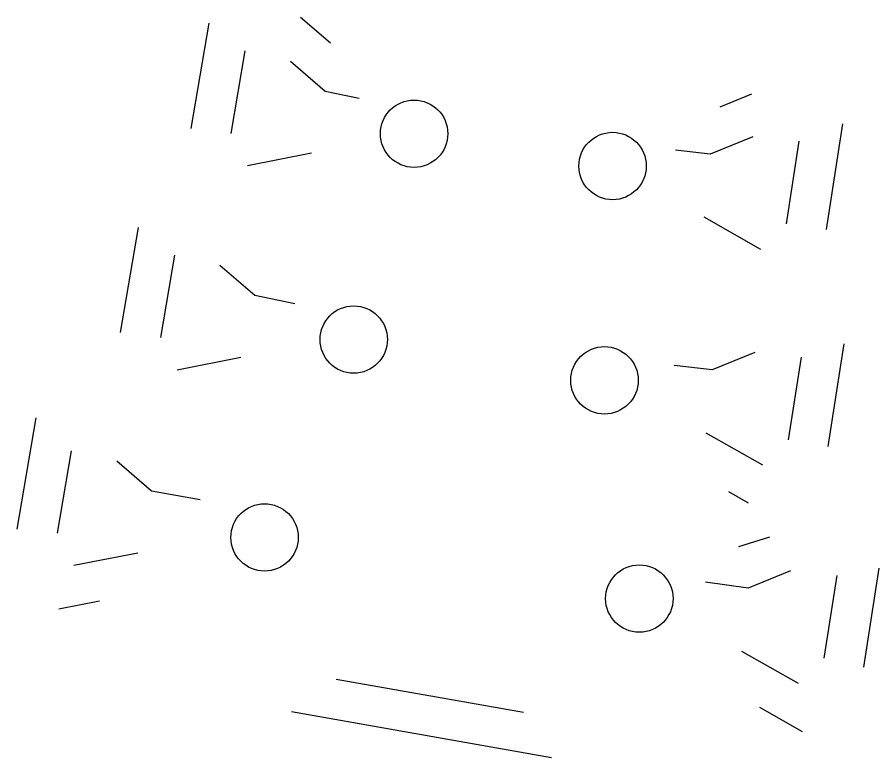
# Model space of a CAD drawing. Header units: metres. Extents: x -2.6 to 28.8, y -4 to 28.
# Drawn here: x 0.824 to 2.848, y 11.635 to 13.375 of the extents above; entities that cross this region are included whole.
import ezdxf

# ---------------------------------------------------------------- set-up
doc = ezdxf.new("R2010")
doc.units = ezdxf.units.M

msp = doc.modelspace()

# ---------------------------------------------------------------- linework, layer by layer
at = {"layer": 'MCD_Layer_0'}
for p, q in [((1.232201, 13.1133), (1.274399, 13.361)), ((1.489302, 13.374901), (1.559402, 13.3144)), ((1.358603, 13.2957), (1.325602, 13.1017)), ((1.547401, 13.200699), (1.4657, 13.271099)), ((1.627199, 13.183899), (1.547401, 13.200699)), ((2.475201, 13.164501), (2.549902, 13.195)), ((2.762499, 13.124401), (2.7239, 12.875999)), ((2.551702, 13.0942), (2.451902, 13.0534)), ((2.630798, 12.8892), (2.661098, 13.083599)), ((1.364901, 13.026402), (1.515001, 13.055901)), ((2.451902, 13.0534), (2.3706, 13.062901)), ((2.436602, 12.9058), (2.5697, 12.8302)), ((1.0667, 12.6341), (1.108702, 12.881001)), ((1.192999, 12.816), (1.16, 12.622)), ((1.3818, 12.721001), (1.3001, 12.791401)), ((1.476, 12.7013), (1.3818, 12.721001)), ((2.7659, 12.6078), (2.7283, 12.3659)), ((1.199301, 12.5467), (1.349401, 12.5762)), ((2.556501, 12.5868), (2.456701, 12.546001)), ((2.635601, 12.381701), (2.665899, 12.5762)), ((2.456701, 12.546001), (2.366798, 12.5564)), ((0.823799, 12.1721), (0.868299, 12.433399)), ((2.441502, 12.398399), (2.574501, 12.3228)), ((0.9505, 12.3563), (0.9175, 12.1623)), ((1.139301, 12.261299), (1.057602, 12.331699)), ((1.253601, 12.240601), (1.139301, 12.261299)), ((2.541903, 12.2332), (2.495401, 12.2596)), ((2.518801, 12.1315), (2.591501, 12.154099)), ((0.9568, 12.087), (1.106901, 12.116501)), ((2.640699, 12.0739), (2.5408, 12.0331)), ((2.7197, 11.868801), (2.75, 12.063301)), ((2.847799, 12.080601), (2.811602, 11.847801)), ((2.5408, 12.0331), (2.440601, 12.047501)), ((1.0172, 12.003099), (0.9212, 11.9842)), ((2.525602, 11.885502), (2.658602, 11.8099)), ((1.5728, 11.8195), (2.013302, 11.741901)), ((2.079, 11.6348), (1.4685, 11.7425)), ((2.668798, 11.6959), (2.568399, 11.752998))]:
    msp.add_line(p, q, dxfattribs=at)
for centre, radius in [((1.756102, 13.1012), 0.07913), ((2.222401, 13.025299), 0.07914), ((1.6143, 12.617599), 0.07914), ((2.2034, 12.5217), 0.079226), ((1.4048, 12.152599), 0.079126), ((2.285301, 12.008801), 0.079141)]:
    msp.add_circle(centre, radius, dxfattribs=at)

doc.saveas('drawing.dxf')
